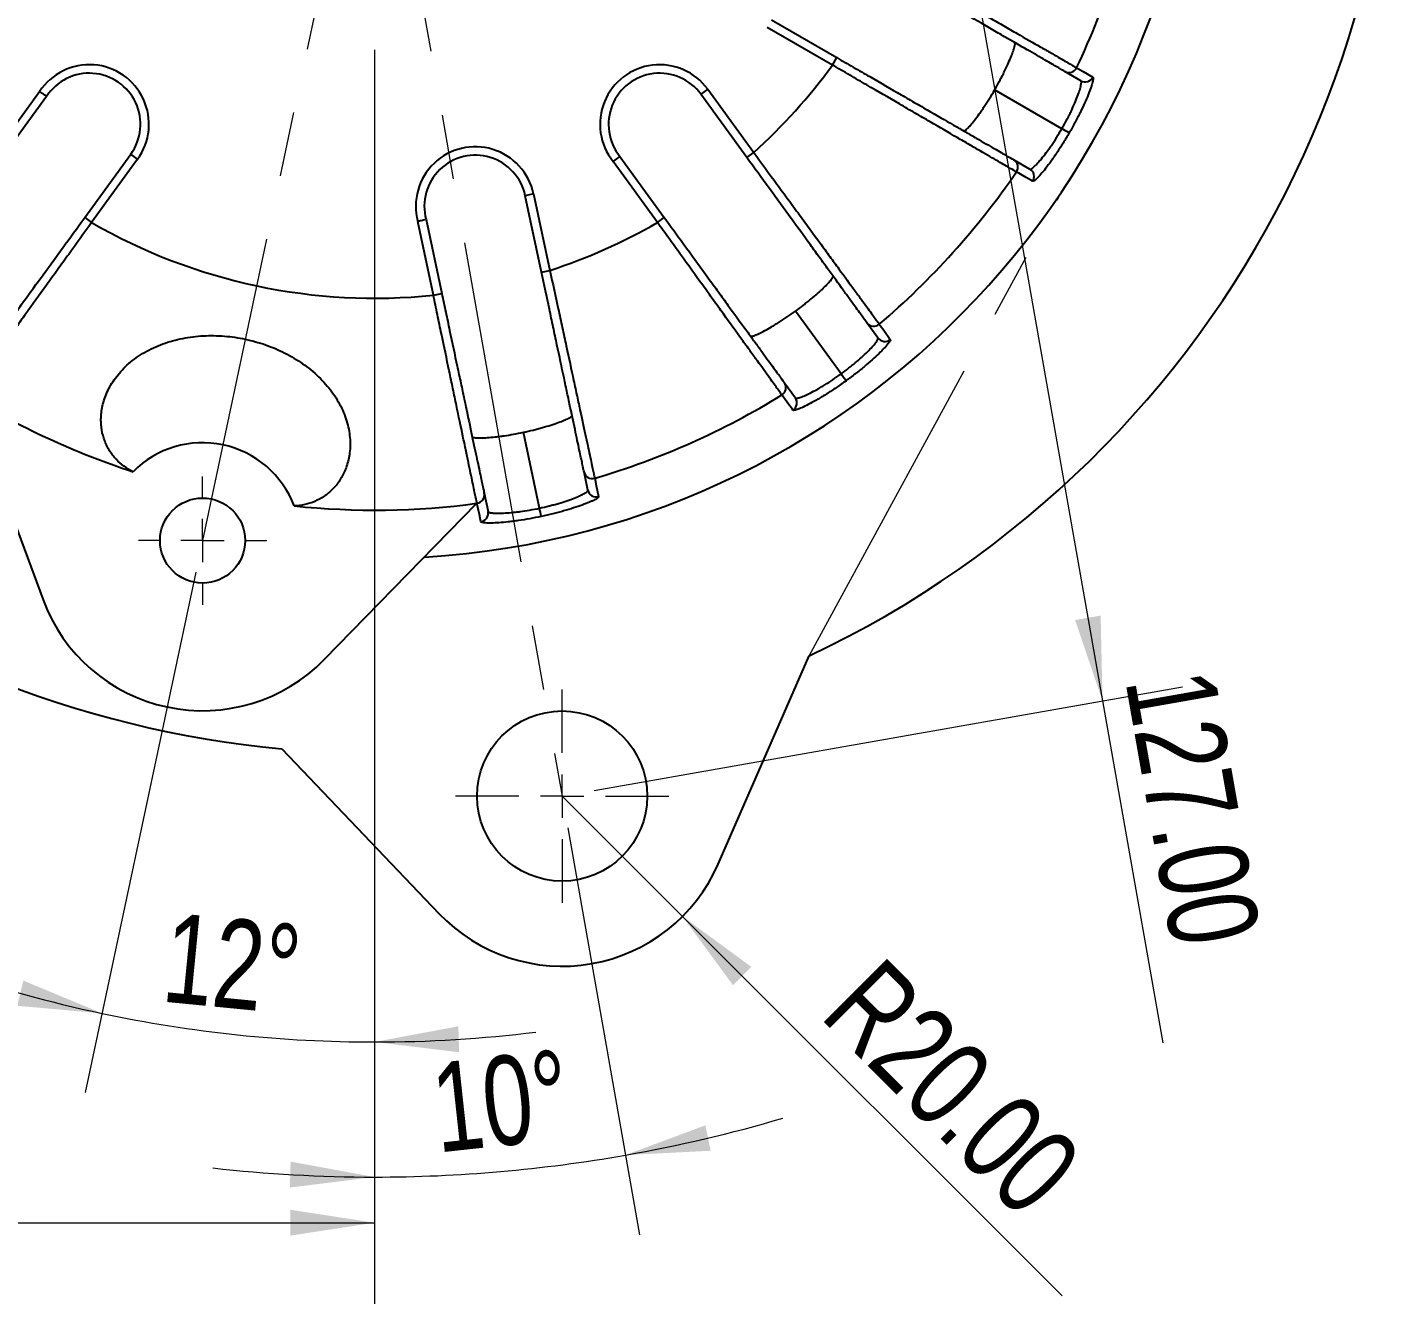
# Model space of a CAD drawing. Header units: millimetres. Extents: x 2 to 418, y 2 to 295.
# Drawn here: x 118.1 to 171.7, y 151.1 to 201.2 of the extents above; entities that cross this region are included whole.
import ezdxf

# ---------------------------------------------------------------- set-up
doc = ezdxf.new("R2010")
doc.units = ezdxf.units.MM
doc.linetypes.add('CENTERX2', pattern=[20.32, 12.7, -2.54, 2.54, -2.54])
doc.styles.add('SLDTEXTSTYLE0', font='TXT', dxfattribs={"width": 0.75})
doc.dimstyles.new('SLDDIMSTYLE0', dxfattribs={"dimtxt": 3.5, "dimasz": 3.302, "dimexe": 0, "dimexo": 0.0625, "dimgap": 0.875, "dimtad": 1, "dimdec": 4, "dimlfac": 3, "dimzin": 12, "dimdsep": 46, "dimtxsty": 'SLDTEXTSTYLE0', "dimsah": 1, "dimcen": 0.09, "dimazin": 3, "dimtfac": 1, "dimtofl": 0, "dimtmove": 0, "dimatfit": 3, "dimfxl": 0, "dimfrac": 2, "dimtolj": 1, "dimtzin": 12, "dimarcsym": 0})
doc.dimstyles.new('SLDDIMSTYLE2', dxfattribs={"dimtxt": 3.5, "dimasz": 3.302, "dimexe": 0, "dimexo": 0.0625, "dimgap": 0.875, "dimtad": 1, "dimlfac": 3, "dimrnd": 1e-09, "dimzin": 4, "dimdsep": 46, "dimtxsty": 'SLDTEXTSTYLE0', "dimsah": 1, "dimcen": 0.09, "dimadec": 0, "dimazin": 1, "dimtfac": 1, "dimtofl": 0, "dimtmove": 0, "dimatfit": 3, "dimfxl": 0, "dimfrac": 2, "dimtolj": 1, "dimtzin": 12, "dimarcsym": 0})
doc.dimstyles.new('SLDDIMSTYLE4', dxfattribs={"dimtxt": 3.5, "dimasz": 3.302, "dimexe": 0, "dimexo": 0.0625, "dimgap": 0.875, "dimtad": 1, "dimlfac": 3, "dimrnd": 1e-09, "dimzin": 4, "dimdsep": 46, "dimtxsty": 'SLDTEXTSTYLE0', "dimsah": 1, "dimcen": 0, "dimadec": 0, "dimazin": 1, "dimtfac": 1, "dimtofl": 0, "dimtmove": 0, "dimatfit": 3, "dimfxl": 0, "dimfrac": 2, "dimtolj": 1, "dimtzin": 12, "dimarcsym": 0})

# ---------------------------------------------------------------- blocks, each defined once
blk = doc.blocks.new('_D_1')
at = {"color": 7, "linetype": 'Continuous', "lineweight": 0}
for p, q in [((131.662, 200.304), (131.662, 158.255)), ((124.665, 179.832), (120.331, 159.446))]:
    blk.add_line(p, q, dxfattribs=at)
at = {"color": 7, "linetype": 'Continuous', "lineweight": 18}
for start, end in [(250.9228, 258), (258, 270), (270, 277.0772)]:
    blk.add_arc((131.662, 212.754), 51.325, start, end, dxfattribs=at)
for points in [[(120.991, 162.551), (117.907, 163.834), (117.664, 162.848)], [(131.662, 161.43), (134.979, 161.028), (134.946, 162.043)]]:
    blk.add_solid(points, dxfattribs=at)
at = {"color": 7, "linetype": 'Continuous', "lineweight": 18, "insert": (123.616, 166.504), "char_height": 3.5, "attachment_point": 1, "rotation": 354.4299, "style": 'SLDTEXTSTYLE0'}
blk.add_mtext('12°', dxfattribs=at)
blk = doc.blocks.new('_D_2')
at = {"color": 7, "linetype": 'Continuous', "lineweight": 0}
for p, q in [((131.662, 200.304), (131.662, 152.963)), ((139.234, 169.813), (142.045, 153.871))]:
    blk.add_line(p, q, dxfattribs=at)
at = {"color": 7, "linetype": 'Continuous', "lineweight": 18}
for start, end in [(280, 286.4176), (270, 280), (263.5824, 270)]:
    blk.add_arc((131.662, 212.754), 56.616, start, end, dxfattribs=at)
for points in [[(141.494, 156.998), (144.83, 157.169), (144.625, 158.164)], [(131.662, 156.138), (128.377, 156.742), (128.347, 155.726)]]:
    blk.add_solid(points, dxfattribs=at)
at = {"color": 7, "linetype": 'Continuous', "lineweight": 18, "insert": (133.775, 160.574), "char_height": 3.5, "attachment_point": 1, "rotation": 6.183, "style": 'SLDTEXTSTYLE0'}
blk.add_mtext('10°', dxfattribs=at)
blk = doc.blocks.new('_D_4')
at = {"color": 7, "linetype": 'Continuous', "lineweight": 0}
for p, q in [((132.913, 212.975), (155.956, 217.038)), ((152.829, 216.486), (160.18, 174.796)), ((140.264, 171.285), (163.307, 175.348)), ((160.18, 174.796), (162.542, 161.399))]:
    blk.add_line(p, q, dxfattribs=at)
at = {"color": 7, "linetype": 'Continuous', "lineweight": 18}
for points in [[(152.829, 216.486), (152.902, 213.146), (153.903, 213.323)], [(160.18, 174.796), (160.107, 178.136), (159.106, 177.96)]]:
    blk.add_solid(points, dxfattribs=at)
at = {"color": 7, "linetype": 'Continuous', "lineweight": 18, "insert": (164.516, 176.19), "char_height": 3.5, "attachment_point": 1, "rotation": 280, "style": 'SLDTEXTSTYLE0'}
blk.add_mtext('127.00', dxfattribs=at)
blk = doc.blocks.new('_D_9')
at = {"color": 7, "linetype": 'Continuous', "lineweight": 0}
for q in [(131.662, 212.754), (76.062, 168.284)]:
    blk.add_line((100.425, 187.77), q, dxfattribs=at)
at = {"color": 7, "linetype": 'Continuous', "lineweight": 18}
blk.add_solid([(100.425, 187.77), (97.529, 186.104), (98.164, 185.311)], dxfattribs=at)
at = {"color": 7, "linetype": 'Continuous', "lineweight": 18, "insert": (73.246, 171.805), "char_height": 3.5, "attachment_point": 1, "rotation": 38.6535, "style": 'SLDTEXTSTYLE0'}
blk.add_mtext('R120.00', dxfattribs=at)
blk = doc.blocks.new('_D_11')
at = {"color": 7, "linetype": 'Continuous', "lineweight": 0}
for p, q in [((64.996, 207.304), (64.996, 151.174)), ((131.662, 200.304), (131.662, 151.174)), ((64.996, 154.349), (131.662, 154.349))]:
    blk.add_line(p, q, dxfattribs=at)
at = {"color": 7, "linetype": 'Continuous', "lineweight": 18}
for points in [[(64.996, 154.349), (68.298, 153.841), (68.298, 154.857)], [(131.662, 154.349), (128.36, 154.857), (128.36, 153.841)]]:
    blk.add_solid(points, dxfattribs=at)
at = {"color": 7, "linetype": 'Continuous', "lineweight": 18, "insert": (80.815, 158.861), "char_height": 3.5, "attachment_point": 1, "style": 'SLDTEXTSTYLE0'}
blk.add_mtext('200.00', dxfattribs=at)
blk = doc.blocks.new('_D_12')
at = {"color": 7, "linetype": 'Continuous', "lineweight": 0}
for q in [(139.014, 171.064), (158.596, 151.481)]:
    blk.add_line((143.728, 166.35), q, dxfattribs=at)
at = {"color": 7, "linetype": 'Continuous', "lineweight": 18}
blk.add_solid([(143.728, 166.35), (145.703, 163.656), (146.422, 164.374)], dxfattribs=at)
at = {"color": 7, "linetype": 'Continuous', "lineweight": 18, "insert": (151.536, 164.887), "char_height": 3.5, "attachment_point": 1, "rotation": 315, "style": 'SLDTEXTSTYLE0'}
blk.add_mtext('R20.00', dxfattribs=at)
blk = doc.blocks.new('SW_CENTERMARKSYMBOL_3')
at = {"color": 0, "linetype": 'Continuous', "lineweight": 18}
for p, q in [((0, 1.693), (0, 2.513)), ((0, 0), (0, 0.847)), ((-1.693, 0), (-2.513, 0)), ((0, 0), (-0.847, 0)), ((0, 0), (0, -0.847)), ((0, 0), (0.847, 0)), ((1.693, 0), (2.513, 0)), ((0, -1.693), (0, -2.513))]:
    blk.add_line(p, q, dxfattribs=at)
blk = doc.blocks.new('SW_CENTERMARKSYMBOL_4')
at = {"color": 0, "linetype": 'Continuous', "lineweight": 18}
for p, q in [((0, 1.693), (0, 4.18)), ((0, 0), (0, 0.847)), ((-1.693, 0), (-4.18, 0)), ((0, 0), (-0.847, 0)), ((0, 0), (0, -0.847)), ((0, 0), (0.847, 0)), ((1.693, 0), (4.18, 0)), ((0, -1.693), (0, -4.18))]:
    blk.add_line(p, q, dxfattribs=at)

msp = doc.modelspace()

# ---------------------------------------------------------------- linework, layer by layer
at = {"color": 7, "linetype": 'CENTERX2', "lineweight": 18}
for p, q in [((131.662427, 212.754186), (124.928631, 181.074166)), ((131.662427, 212.754186), (139.013533, 171.063991)), ((148.69256, 176.560615), (158.598035, 194.769728))]:
    msp.add_line(p, q, dxfattribs=at)
at = {"color": 7, "linetype": 'Continuous', "lineweight": 25}
for p, q in [((149.603872, 199.704512), (147.048892, 201.17963)), ((147.208337, 201.472475), (149.770539, 199.993187)), ((149.603872, 199.704512), (149.770539, 199.993187)), ((159.334612, 199.087044), (158.69904, 199.453992)), ((116.808848, 196.275089), (118.542954, 198.661881)), ((118.817528, 198.472699), (117.078521, 196.07916)), ((144.718053, 198.754362), (144.448381, 198.558434)), ((146.248355, 196.080982), (144.448381, 198.558434)), ((144.718053, 198.754362), (146.518027, 196.276911)), ((158.58784, 197.208792), (155.954584, 198.729103)), ((120.312568, 193.729841), (122.112541, 196.207293)), ((122.382214, 196.011364), (122.112541, 196.207293)), ((146.248355, 196.080982), (146.518027, 196.276911)), ((122.382214, 196.011364), (120.58224, 193.533913)), ((142.744972, 193.535272), (141.010866, 195.922064)), ((141.275637, 196.124739), (143.014644, 193.731201)), ((156.700575, 195.992129), (157.336143, 195.625183)), ((137.895094, 194.654509), (137.569045, 194.585205)), ((138.205732, 191.589825), (137.569045, 194.585205)), ((137.895094, 194.654509), (138.531781, 191.659129)), ((120.312568, 193.729841), (120.58224, 193.533913)), ((133.969799, 190.689157), (133.35641, 193.574925)), ((133.680726, 193.652386), (134.295848, 190.758461)), ((142.744972, 193.535272), (143.014644, 193.731201)), ((138.205732, 191.589825), (138.531781, 191.659129)), ((133.969799, 190.689157), (134.295848, 190.758461)), ((149.937134, 187.60121), (148.149901, 190.061125)), ((151.383299, 189.013339), (150.951925, 189.607073)), ((147.71817, 187.257353), (148.149541, 186.663622)), ((115.704859, 186.77706), (118.677573, 178.757116)), ((138.126566, 182.342806), (137.494385, 185.316983)), ((140.022067, 183.044642), (139.869482, 183.7625)), ((135.959582, 182.931211), (136.112166, 182.213357)), ((129.695905, 176.413958), (135.677262, 182.532734)), ((145.12194, 168.393446), (148.69256, 176.560615)), ((128.038268, 172.918706), (134.186889, 166.465301))]:
    msp.add_line(p, q, dxfattribs=at)
at = {"color": 7, "linetype": 'Continuous', "lineweight": 25, "flags": 128}
for points in [[(159.165268, 199.599384), (159.215716, 199.570201), (159.417503, 199.453474), (159.800577, 199.231886)], [(157.443705, 195.149249), (157.393216, 195.178345), (157.191253, 195.294728), (156.807792, 195.515691)], [(151.436983, 189.550263), (151.471199, 189.503084), (151.608063, 189.314374), (151.867891, 188.956134)], [(148.054223, 186.185086), (148.019933, 186.232202), (147.882768, 186.420669), (147.622334, 186.778496)], [(140.289497, 183.513312), (140.301566, 183.456294), (140.349842, 183.228232), (140.441497, 182.795281)], [(135.830451, 181.814961), (135.81829, 181.87195), (135.76964, 182.099914), (135.677262, 182.532734)]]:
    msp.add_lwpolyline(points, dxfattribs=at)
at = {"color": 7, "linetype": 'Continuous', "lineweight": 25}
for centre, radius in [((124.928631, 181.074166), 1.666667), ((139.013533, 171.063991), 3.333333)]:
    msp.add_circle(centre, radius, dxfattribs=at)
for centre, radius, start, end in [((131.662427, 212.754186), 40, 295.1983552, 163.0284348), ((131.662427, 212.754186), 32.387771, 273.4604216, 2.5425016), ((131.662427, 212.754186), 30.486966, 334.437883, 349.5672745), ((131.662427, 212.754186), 40, 196.9715652, 264.8016448), ((120.494507, 197.382863), 2.333333, 324, 146.7597894), ((142.830347, 197.382863), 2.333333, 36, 218.7597894), ((131.662427, 212.754186), 22.185343, 312.0372228, 323.9698053), ((158.864833, 199.742565), 0.332809, 240.1214793, 334.5185502), ((120.494507, 197.382863), 2, 324, 146.9809613), ((142.830347, 197.382863), 2, 36, 218.9809613), ((159.500406, 199.375614), 0.332807, 240.1211747, 334.4138849), ((121.476962, 132.5988), 74.509518, 59.87232541, 60.12767448), ((135.612749, 194.169382), 2.333333, 12, 194.7597894), ((135.612749, 194.169382), 2, 12, 194.9809613), ((156.53356, 195.704261), 0.332809, 325.4865741, 59.8785356), ((131.662427, 212.754186), 30.486966, 310.437883, 325.5672745), ((157.16913, 195.337317), 0.332807, 325.5911173, 59.8788398), ((131.662427, 212.754186), 22.185343, 240.0372228, 275.9698053), ((131.662427, 212.754186), 22.185343, 288.0372228, 299.9698053), ((151.220759, 189.803264), 0.332809, 216.1214793, 310.5185502), ((151.652131, 189.209527), 0.332807, 216.1211747, 310.4138849), ((89.755409, 143.6714), 74.509518, 35.87232541, 36.12767448), ((147.448508, 187.062304), 0.332809, 301.4865741, 35.8785356), ((131.662427, 212.754186), 30.486966, 238.437883, 251.9273908), ((131.662427, 212.754186), 30.486966, 286.437883, 301.5672745), ((147.879881, 186.468573), 0.332807, 301.5911173, 35.8788398), ((124.928631, 181.074166), 3.833333, 20.7170022, 135.2829978), ((140.194871, 183.832385), 0.332809, 192.1214793, 286.5185502), ((135.633899, 182.862706), 0.332809, 277.4865741, 11.8785356), ((140.347454, 183.114525), 0.332807, 192.1211747, 286.4138849), ((131.662427, 212.754186), 30.486966, 264.0726092, 277.5672745), ((65.27996, 166.68904), 74.509518, 11.87232541, 12.12767448), ((135.786487, 182.144851), 0.332807, 277.5911173, 11.8788398), ((124.928631, 181.074166), 6.666667, 200.3379921, 315.6506691), ((139.013533, 171.063991), 6.666667, 223.6145568, 336.3854432)]:
    msp.add_arc(centre, radius, start, end, dxfattribs=at)
for points, knots in [([(151.935605, 203.743763), (152.387644, 203.485295), (152.832543, 203.230742), (153.489626, 202.854595), (153.706932, 202.730166), (154.030263, 202.544984), (154.137602, 202.483501), (154.351386, 202.361032), (154.457803, 202.300063), (154.98208, 201.999659), (155.38122, 201.770858), (155.950223, 201.444586), (156.134908, 201.338668), (156.404259, 201.184172), (156.492989, 201.133275), (156.666388, 201.033802), (156.7511, 200.985202), (157.164892, 200.747794), (157.464924, 200.575607), (157.868761, 200.343811), (157.995726, 200.270928), (158.233174, 200.134613), (158.341982, 200.072144), (158.639629, 199.901247), (158.79993, 199.809194), (158.982522, 199.704337), (159.033783, 199.674898), (159.115223, 199.628126), (159.145533, 199.610719), (159.165268, 199.599384)], [0, 0, 0, 0, 0.125, 0.125, 0.1875, 0.1875, 0.21875, 0.21875, 0.25, 0.25, 0.375, 0.375, 0.4375, 0.4375, 0.46875, 0.46875, 0.5, 0.5, 0.625, 0.625, 0.6875, 0.6875, 0.75, 0.75, 0.875, 0.875, 0.9375, 0.9375, 1, 1, 1, 1]), ([(158.69904, 199.453992), (158.680111, 199.46492), (158.65112, 199.481658), (158.573121, 199.526691), (158.523964, 199.555072), (158.348889, 199.656151), (158.19517, 199.744901), (157.909737, 199.909696), (157.805394, 199.969939), (157.577688, 200.101404), (157.455932, 200.1717), (157.068672, 200.395285), (156.780965, 200.561393), (156.3842, 200.790465), (156.302976, 200.83736), (156.136717, 200.933349), (156.051644, 200.982467), (155.793397, 201.131566), (155.616333, 201.233793), (155.070837, 201.548736), (154.688219, 201.76964), (154.085208, 202.117789), (153.879239, 202.236705), (153.466086, 202.475239), (153.257844, 202.595468), (152.628211, 202.958986), (152.201957, 203.205084), (151.768938, 203.455088)], [0, 0, 0, 0, 0.0625, 0.0625, 0.125, 0.125, 0.25, 0.25, 0.3125, 0.3125, 0.375, 0.375, 0.5, 0.5, 0.53125, 0.53125, 0.5625, 0.5625, 0.625, 0.625, 0.75, 0.75, 0.8125, 0.8125, 0.875, 0.875, 1, 1, 1, 1]), ([(155.954584, 198.729103), (156.020852, 198.843883), (156.084191, 198.957748), (156.175057, 199.127195), (156.204652, 199.18345), (156.262451, 199.295479), (156.290698, 199.351356), (156.371533, 199.514541), (156.420897, 199.618684), (156.511059, 199.817581), (156.551885, 199.912539), (156.621822, 200.084589), (156.65147, 200.162829), (156.700319, 200.303102), (156.718971, 200.363629), (156.744792, 200.463626), (156.752112, 200.503713), (156.755112, 200.561375), (156.75086, 200.578774), (156.740833, 200.584563)], [0, 0, 0, 0, 0.125, 0.125, 0.1875, 0.1875, 0.25, 0.25, 0.375, 0.375, 0.5, 0.5, 0.625, 0.625, 0.75, 0.75, 0.875, 0.875, 1, 1, 1, 1]), ([(149.770539, 199.993187), (149.987027, 199.868197), (150.202829, 199.743604), (150.633068, 199.495205), (150.848021, 199.371102), (151.48192, 199.005121), (151.892634, 198.767994), (152.491104, 198.422468), (152.687642, 198.308997), (153.074621, 198.085574), (153.263298, 197.976641), (153.809747, 197.661149), (154.150486, 197.464423), (154.546795, 197.235614), (154.624564, 197.190714), (154.777065, 197.102668), (154.851933, 197.059442), (155.069734, 196.933695), (155.206518, 196.854723), (155.592292, 196.631996), (155.81691, 196.502313), (156.103798, 196.336678), (156.191018, 196.286322), (156.344937, 196.197457), (156.41218, 196.158633), (156.585267, 196.058702), (156.662722, 196.013983), (156.700575, 195.992129)], [0, 0, 0, 0, 0.0625, 0.0625, 0.125, 0.125, 0.25, 0.25, 0.3125, 0.3125, 0.375, 0.375, 0.5, 0.5, 0.53125, 0.53125, 0.5625, 0.5625, 0.625, 0.625, 0.75, 0.75, 0.8125, 0.8125, 0.875, 0.875, 1, 1, 1, 1]), ([(156.807792, 195.515691), (156.768431, 195.538536), (156.6879, 195.585274), (156.507949, 195.689724), (156.43804, 195.730302), (156.278023, 195.823189), (156.18735, 195.875826), (155.889096, 196.048975), (155.655585, 196.184552), (155.254552, 196.41744), (155.112359, 196.500021), (154.885954, 196.631525), (154.808126, 196.676732), (154.649596, 196.768822), (154.568752, 196.815787), (154.156781, 197.055129), (153.802591, 197.260948), (153.234607, 197.591115), (153.038509, 197.705124), (152.636283, 197.939017), (152.432009, 198.057823), (151.81001, 198.419655), (151.383184, 198.668048), (150.724494, 199.051578), (150.501224, 199.181613), (150.053635, 199.44237), (149.828777, 199.573406), (149.603872, 199.704512)], [0, 0, 0, 0, 0.125, 0.125, 0.1875, 0.1875, 0.25, 0.25, 0.375, 0.375, 0.4375, 0.4375, 0.46875, 0.46875, 0.5, 0.5, 0.625, 0.625, 0.6875, 0.6875, 0.75, 0.75, 0.875, 0.875, 0.9375, 0.9375, 1, 1, 1, 1]), ([(158.58784, 197.208792), (158.654207, 197.323743), (158.717273, 197.437959), (158.807219, 197.608185), (158.836421, 197.664741), (158.893266, 197.777457), (158.920946, 197.833713), (158.999864, 197.998096), (159.047663, 198.103148), (159.134236, 198.304052), (159.173016, 198.400093), (159.238692, 198.574387), (159.266109, 198.653802), (159.310401, 198.796495), (159.32677, 198.85823), (159.348207, 198.960623), (159.353396, 199.001904), (159.352404, 199.061827), (159.346315, 199.080287), (159.334612, 199.087044)], [0, 0, 0, 0, 0.125, 0.125, 0.1875, 0.1875, 0.25, 0.25, 0.375, 0.375, 0.5, 0.5, 0.625, 0.625, 0.75, 0.75, 0.875, 0.875, 1, 1, 1, 1]), ([(159.800577, 199.231886), (159.812339, 199.225082), (159.817265, 199.204408), (159.814452, 199.152945), (159.811779, 199.132325), (159.803096, 199.085069), (159.791076, 199.031648), (159.772411, 198.966175), (159.750329, 198.894642), (159.737504, 198.855625), (159.694182, 198.730842), (159.659175, 198.63815), (159.576711, 198.434614), (159.528629, 198.322441), (159.422607, 198.087922), (159.364601, 197.965261), (159.269686, 197.773293), (159.236536, 197.707613), (159.168735, 197.576012), (159.13402, 197.509946), (159.027433, 197.311), (158.95314, 197.17738), (158.875417, 197.042759)], [0, 0, 0, 0, 0.125, 0.125, 0.1875, 0.1875, 0.25, 0.3125, 0.3125, 0.375, 0.375, 0.5, 0.5, 0.625, 0.625, 0.75, 0.75, 0.8125, 0.8125, 0.875, 0.875, 1, 1, 1, 1]), ([(118.817528, 198.472699), (118.817528, 198.472699), (118.810386, 198.477609), (118.782826, 198.496563), (118.762433, 198.510592), (118.711793, 198.545454), (118.681184, 198.566537), (118.615172, 198.612043), (118.578677, 198.637221), (118.542954, 198.661881)], [0, 0, 0, 0, 0.25, 0.25, 0.5, 0.5, 0.75, 0.75, 1, 1, 1, 1]), ([(154.742355, 197.122708), (154.752375, 197.116923), (154.769494, 197.12196), (154.805277, 197.14507), (154.8189, 197.155386), (154.849581, 197.181368), (154.866719, 197.197124), (154.922195, 197.251531), (154.96481, 197.297433), (155.06081, 197.408527), (155.11469, 197.474408), (155.228564, 197.620736), (155.288966, 197.701603), (155.384568, 197.834959), (155.417343, 197.881544), (155.483084, 197.976764), (155.516224, 198.025639), (155.61638, 198.17604), (155.684387, 198.281739), (155.821045, 198.502023), (155.888351, 198.614417), (155.954584, 198.729103)], [0, 0, 0, 0, 0.125, 0.125, 0.1875, 0.1875, 0.25, 0.25, 0.375, 0.375, 0.5, 0.5, 0.625, 0.625, 0.6875, 0.6875, 0.75, 0.75, 0.875, 0.875, 1, 1, 1, 1]), ([(157.336143, 195.625183), (157.347837, 195.618432), (157.366784, 195.622414), (157.405499, 195.643803), (157.420132, 195.653522), (157.452887, 195.678265), (157.471094, 195.693374), (157.529788, 195.745823), (157.574578, 195.790378), (157.674909, 195.898752), (157.73096, 195.963252), (157.848913, 196.107018), (157.911241, 196.186684), (158.009495, 196.318433), (158.04312, 196.364522), (158.110434, 196.45885), (158.144302, 196.507323), (158.246447, 196.656666), (158.315529, 196.761848), (158.45375, 196.981599), (158.521505, 197.093938), (158.58784, 197.208792)], [0, 0, 0, 0, 0.125, 0.125, 0.1875, 0.1875, 0.25, 0.25, 0.375, 0.375, 0.5, 0.5, 0.625, 0.625, 0.6875, 0.6875, 0.75, 0.75, 0.875, 0.875, 1, 1, 1, 1]), ([(158.875417, 197.042759), (158.797726, 196.908227), (158.718727, 196.776363), (158.558235, 196.517872), (158.478239, 196.393691), (158.360319, 196.216895), (158.321279, 196.15942), (158.243794, 196.047401), (158.205141, 195.992571), (158.09223, 195.835404), (158.020788, 195.739976), (157.885942, 195.567102), (157.822025, 195.48912), (157.707995, 195.357412), (157.65733, 195.302911), (157.591355, 195.238217), (157.570963, 195.219457), (157.534463, 195.18849), (157.518264, 195.176182), (157.475754, 195.148566), (157.455472, 195.142468), (157.443705, 195.149249)], [0, 0, 0, 0, 0.125, 0.125, 0.25, 0.25, 0.3125, 0.3125, 0.375, 0.375, 0.5, 0.5, 0.625, 0.625, 0.75, 0.75, 0.8125, 0.8125, 0.875, 0.875, 1, 1, 1, 1]), ([(146.518027, 196.276911), (146.825857, 195.856927), (147.128757, 195.443425), (147.57604, 194.832538), (147.723948, 194.63048), (147.944006, 194.329798), (148.017057, 194.229971), (148.162545, 194.031137), (148.234964, 193.932154), (148.59173, 193.44448), (148.863301, 193.073114), (149.250404, 192.543616), (149.376042, 192.371737), (149.559267, 192.121043), (149.619624, 192.038456), (149.737573, 191.877055), (149.795193, 191.798202), (150.076648, 191.413014), (150.280706, 191.13368), (150.55535, 190.757668), (150.641694, 190.639445), (150.80317, 190.418336), (150.877162, 190.317011), (151.079566, 190.039825), (151.188568, 189.890531), (151.312724, 189.720472), (151.347579, 189.672728), (151.402955, 189.596876), (151.423564, 189.568645), (151.436983, 189.550263)], [0, 0, 0, 0, 0.125, 0.125, 0.1875, 0.1875, 0.21875, 0.21875, 0.25, 0.25, 0.375, 0.375, 0.4375, 0.4375, 0.46875, 0.46875, 0.5, 0.5, 0.625, 0.625, 0.6875, 0.6875, 0.75, 0.75, 0.875, 0.875, 0.9375, 0.9375, 1, 1, 1, 1]), ([(141.275637, 196.124739), (141.275637, 196.124739), (141.26876, 196.119463), (141.242217, 196.09911), (141.222573, 196.08405), (141.173768, 196.046661), (141.144258, 196.024065), (141.080581, 195.975347), (141.045358, 195.948418), (141.010866, 195.922064)], [0, 0, 0, 0, 0.25, 0.25, 0.5, 0.5, 0.75, 0.75, 1, 1, 1, 1]), ([(150.951925, 189.607073), (150.939078, 189.624756), (150.919401, 189.651838), (150.866462, 189.724703), (150.833098, 189.770624), (150.714273, 189.934174), (150.609941, 190.077775), (150.416213, 190.344417), (150.345393, 190.441892), (150.190846, 190.654609), (150.108208, 190.76835), (149.845368, 191.130118), (149.650098, 191.398885), (149.380807, 191.769532), (149.325679, 191.84541), (149.212836, 192.000724), (149.155095, 192.080197), (148.979819, 192.321444), (148.859643, 192.486852), (148.489406, 192.99644), (148.229718, 193.35387), (147.820444, 193.917187), (147.680649, 194.109598), (147.400236, 194.495554), (147.258899, 194.690088), (146.831557, 195.278273), (146.542251, 195.676468), (146.248355, 196.080982)], [0, 0, 0, 0, 0.0625, 0.0625, 0.125, 0.125, 0.25, 0.25, 0.3125, 0.3125, 0.375, 0.375, 0.5, 0.5, 0.53125, 0.53125, 0.5625, 0.5625, 0.625, 0.625, 0.75, 0.75, 0.8125, 0.8125, 0.875, 0.875, 1, 1, 1, 1]), ([(115.608997, 187.255932), (115.621844, 187.273615), (115.641521, 187.300697), (115.69446, 187.373562), (115.727824, 187.419483), (115.84665, 187.583033), (115.950982, 187.726634), (116.144709, 187.993276), (116.215529, 188.090751), (116.370076, 188.303468), (116.452714, 188.417209), (116.715554, 188.778977), (116.910825, 189.047744), (117.180116, 189.418391), (117.235244, 189.494269), (117.348086, 189.649583), (117.405827, 189.729056), (117.581103, 189.970303), (117.701279, 190.135711), (118.071516, 190.645299), (118.331205, 191.002729), (118.740478, 191.566046), (118.880273, 191.758457), (119.160686, 192.144413), (119.302024, 192.338947), (119.729365, 192.927132), (120.018671, 193.325327), (120.312568, 193.729841)], [0, 0, 0, 0, 0.0625, 0.0625, 0.125, 0.125, 0.25, 0.25, 0.3125, 0.3125, 0.375, 0.375, 0.5, 0.5, 0.53125, 0.53125, 0.5625, 0.5625, 0.625, 0.625, 0.75, 0.75, 0.8125, 0.8125, 0.875, 0.875, 1, 1, 1, 1]), ([(120.58224, 193.533913), (120.277937, 193.111367), (119.978274, 192.695514), (119.535504, 192.081348), (119.389042, 191.878239), (119.171077, 191.576036), (119.09871, 191.475712), (118.954566, 191.275901), (118.882807, 191.176439), (118.529247, 190.686435), (118.259978, 190.313398), (117.876016, 189.781616), (117.751374, 189.609015), (117.56957, 189.357288), (117.509676, 189.274365), (117.392622, 189.112313), (117.335435, 189.033146), (117.056074, 188.646437), (116.853469, 188.366047), (116.580729, 187.988651), (116.494974, 187.87), (116.334586, 187.648101), (116.261085, 187.546419), (116.060012, 187.268267), (115.951708, 187.118465), (115.828339, 186.947834), (115.793703, 186.899931), (115.738675, 186.823826), (115.718194, 186.795502), (115.704859, 186.77706)], [0, 0, 0, 0, 0.125, 0.125, 0.1875, 0.1875, 0.21875, 0.21875, 0.25, 0.25, 0.375, 0.375, 0.4375, 0.4375, 0.46875, 0.46875, 0.5, 0.5, 0.625, 0.625, 0.6875, 0.6875, 0.75, 0.75, 0.875, 0.875, 0.9375, 0.9375, 1, 1, 1, 1]), ([(133.680726, 193.652386), (133.680726, 193.652386), (133.672298, 193.650363), (133.639771, 193.642565), (133.6157, 193.636797), (133.555907, 193.622492), (133.519758, 193.613852), (133.44177, 193.595245), (133.398639, 193.584971), (133.35641, 193.574925)], [0, 0, 0, 0, 0.25, 0.25, 0.5, 0.5, 0.75, 0.75, 1, 1, 1, 1]), ([(147.622334, 186.778496), (147.595667, 186.815376), (147.541109, 186.890828), (147.419199, 187.05944), (147.371838, 187.124945), (147.263436, 187.274886), (147.202011, 187.359852), (146.999969, 187.639342), (146.84179, 187.858176), (146.570152, 188.234044), (146.473841, 188.367321), (146.320497, 188.579543), (146.267786, 188.652497), (146.160417, 188.801106), (146.105665, 188.876892), (145.82666, 189.263105), (145.586805, 189.595193), (145.202218, 190.127835), (145.069445, 190.311748), (144.797126, 190.68902), (144.658835, 190.880641), (144.237781, 191.46418), (143.948886, 191.864705), (143.503139, 192.48299), (143.352062, 192.692594), (143.049228, 193.112859), (142.897107, 193.324024), (142.744972, 193.535272)], [0, 0, 0, 0, 0.125, 0.125, 0.1875, 0.1875, 0.25, 0.25, 0.375, 0.375, 0.4375, 0.4375, 0.46875, 0.46875, 0.5, 0.5, 0.625, 0.625, 0.6875, 0.6875, 0.75, 0.75, 0.875, 0.875, 0.9375, 0.9375, 1, 1, 1, 1]), ([(143.014644, 193.731201), (143.161578, 193.528964), (143.308047, 193.327367), (143.600057, 192.925449), (143.745949, 192.724647), (144.176186, 192.132476), (144.454944, 191.748798), (144.861135, 191.189724), (144.994529, 191.006124), (145.257178, 190.644619), (145.385236, 190.468361), (145.75612, 189.957884), (145.987384, 189.639575), (146.256366, 189.269354), (146.309149, 189.196704), (146.412654, 189.054242), (146.463468, 188.984302), (146.611292, 188.780839), (146.70413, 188.653059), (146.965961, 188.29268), (147.118413, 188.082848), (147.313128, 187.814845), (147.372326, 187.733367), (147.476793, 187.58958), (147.522432, 187.526763), (147.639909, 187.36507), (147.692479, 187.292714), (147.71817, 187.257353)], [0, 0, 0, 0, 0.0625, 0.0625, 0.125, 0.125, 0.25, 0.25, 0.3125, 0.3125, 0.375, 0.375, 0.5, 0.5, 0.53125, 0.53125, 0.5625, 0.5625, 0.625, 0.625, 0.75, 0.75, 0.8125, 0.8125, 0.875, 0.875, 1, 1, 1, 1]), ([(139.869482, 183.7625), (139.864937, 183.78388), (139.857977, 183.816624), (139.839251, 183.904721), (139.82745, 183.960243), (139.785419, 184.157984), (139.748514, 184.331605), (139.679989, 184.653992), (139.654939, 184.771845), (139.600272, 185.029031), (139.571041, 185.16655), (139.47807, 185.603948), (139.408998, 185.928903), (139.313745, 186.377036), (139.294245, 186.468777), (139.25433, 186.65656), (139.233906, 186.752648), (139.171907, 187.04433), (139.129398, 187.244318), (138.998438, 187.860438), (138.906581, 188.292592), (138.761812, 188.973673), (138.712364, 189.206309), (138.613176, 189.672952), (138.563182, 189.908155), (138.412023, 190.619305), (138.309689, 191.100745), (138.205732, 191.589825)], [0, 0, 0, 0, 0.0625, 0.0625, 0.125, 0.125, 0.25, 0.25, 0.3125, 0.3125, 0.375, 0.375, 0.5, 0.5, 0.53125, 0.53125, 0.5625, 0.5625, 0.625, 0.625, 0.75, 0.75, 0.8125, 0.8125, 0.875, 0.875, 1, 1, 1, 1]), ([(138.531781, 191.659129), (138.642175, 191.15025), (138.750701, 190.649296), (138.910845, 189.909297), (138.963782, 189.664548), (139.042515, 189.300355), (139.068648, 189.179447), (139.120685, 188.938627), (139.146583, 188.818746), (139.27415, 188.228124), (139.371194, 187.778407), (139.509464, 187.137237), (139.55433, 186.929116), (139.619749, 186.625571), (139.641296, 186.525575), (139.6834, 186.330154), (139.703966, 186.234682), (139.804418, 185.768317), (139.877219, 185.430135), (139.975181, 184.974923), (140.005975, 184.831802), (140.063557, 184.564131), (140.08994, 184.44147), (140.162103, 184.105923), (140.200957, 183.925201), (140.245211, 183.719346), (140.257634, 183.661553), (140.27737, 183.569734), (140.284715, 183.535562), (140.289497, 183.513312)], [0, 0, 0, 0, 0.125, 0.125, 0.1875, 0.1875, 0.21875, 0.21875, 0.25, 0.25, 0.375, 0.375, 0.4375, 0.4375, 0.46875, 0.46875, 0.5, 0.5, 0.625, 0.625, 0.6875, 0.6875, 0.75, 0.75, 0.875, 0.875, 0.9375, 0.9375, 1, 1, 1, 1]), ([(148.149901, 190.061125), (148.257125, 190.139028), (148.361301, 190.217287), (148.513232, 190.335125), (148.563149, 190.374479), (148.661517, 190.453314), (148.71005, 190.492871), (148.850269, 190.609069), (148.937724, 190.684131), (149.10099, 190.82916), (149.17691, 190.899303), (149.310779, 191.028033), (149.369687, 191.08745), (149.471367, 191.195726), (149.513026, 191.243435), (149.577286, 191.324284), (149.600279, 191.357928), (149.626472, 191.409385), (149.629665, 191.427008), (149.622859, 191.436376)], [0, 0, 0, 0, 0.125, 0.125, 0.1875, 0.1875, 0.25, 0.25, 0.375, 0.375, 0.5, 0.5, 0.625, 0.625, 0.75, 0.75, 0.875, 0.875, 1, 1, 1, 1]), ([(135.677262, 182.532734), (135.667901, 182.577271), (135.648749, 182.668391), (135.605959, 182.872011), (135.589337, 182.951116), (135.551293, 183.132185), (135.529737, 183.234789), (135.458842, 183.572294), (135.403346, 183.836546), (135.308072, 184.290404), (135.274296, 184.451331), (135.220527, 184.707577), (135.202046, 184.795663), (135.164405, 184.975095), (135.145211, 185.066599), (135.047415, 185.532904), (134.963369, 185.933838), (134.828675, 186.576857), (134.782185, 186.798873), (134.68686, 187.254291), (134.638464, 187.485593), (134.491159, 188.189941), (134.390148, 188.673342), (134.234417, 189.419475), (134.181655, 189.672407), (134.07594, 190.179512), (134.022859, 190.434294), (133.969799, 190.689157)], [0, 0, 0, 0, 0.125, 0.125, 0.1875, 0.1875, 0.25, 0.25, 0.375, 0.375, 0.4375, 0.4375, 0.46875, 0.46875, 0.5, 0.5, 0.625, 0.625, 0.6875, 0.6875, 0.75, 0.75, 0.875, 0.875, 0.9375, 0.9375, 1, 1, 1, 1]), ([(134.295848, 190.758461), (134.347822, 190.513945), (134.399631, 190.270204), (134.502921, 189.784262), (134.554526, 189.541481), (134.706709, 188.825513), (134.805312, 188.361623), (134.94899, 187.685671), (134.996174, 187.463688), (135.089078, 187.026608), (135.134375, 186.813503), (135.265564, 186.196306), (135.347367, 185.811453), (135.442512, 185.363835), (135.461182, 185.275997), (135.497794, 185.103752), (135.515768, 185.019191), (135.568056, 184.773193), (135.600895, 184.618699), (135.69351, 184.18298), (135.747435, 183.929282), (135.81631, 183.605251), (135.83725, 183.506739), (135.874202, 183.332892), (135.890345, 183.256943), (135.931899, 183.061447), (135.950494, 182.973965), (135.959582, 182.931211)], [0, 0, 0, 0, 0.0625, 0.0625, 0.125, 0.125, 0.25, 0.25, 0.3125, 0.3125, 0.375, 0.375, 0.5, 0.5, 0.53125, 0.53125, 0.5625, 0.5625, 0.625, 0.625, 0.75, 0.75, 0.8125, 0.8125, 0.875, 0.875, 1, 1, 1, 1]), ([(146.389095, 189.086668), (146.395896, 189.077307), (146.413583, 189.074946), (146.455673, 189.081504), (146.472314, 189.085387), (146.510911, 189.096644), (146.532975, 189.104066), (146.605785, 189.131206), (146.663385, 189.155807), (146.796272, 189.218249), (146.87229, 189.25652), (147.035836, 189.34388), (147.123908, 189.393188), (147.265485, 189.47613), (147.314374, 189.505357), (147.413161, 189.565606), (147.463316, 189.596776), (147.615986, 189.693436), (147.721105, 189.762336), (147.935545, 189.907993), (148.042748, 189.983293), (148.149901, 190.061125)], [0, 0, 0, 0, 0.125, 0.125, 0.1875, 0.1875, 0.25, 0.25, 0.375, 0.375, 0.5, 0.5, 0.625, 0.625, 0.6875, 0.6875, 0.75, 0.75, 0.875, 0.875, 1, 1, 1, 1]), ([(122.2047, 183.771321), (121.947135, 183.898846), (121.725595, 184.061372), (121.445081, 184.362163), (121.36043, 184.471922), (121.248364, 184.651702), (121.213548, 184.714137), (121.149963, 184.842821), (121.121094, 184.909221), (121.04373, 185.114572), (121.004407, 185.259654), (120.96684, 185.489724), (120.957904, 185.568493), (120.947967, 185.730278), (120.946986, 185.813611), (120.957297, 186.067576), (120.981587, 186.241712), (121.048472, 186.508945), (121.075865, 186.599028), (121.141937, 186.780981), (121.180845, 186.873308), (121.314844, 187.148994), (121.426393, 187.330127), (121.630796, 187.594549), (121.705133, 187.681469), (121.867189, 187.852161), (121.953781, 187.934699), (122.228228, 188.171598), (122.431419, 188.31606), (122.766367, 188.509794), (122.883365, 188.570599), (123.122009, 188.681616), (123.244255, 188.732212), (123.494206, 188.823794), (123.621911, 188.86478), (123.882507, 188.937207), (124.015941, 188.968726), (124.417234, 189.04773), (124.687418, 189.080331), (125.232139, 189.108832), (125.507121, 189.104679), (126.059267, 189.060069), (126.331424, 189.020089), (126.868281, 188.906454), (127.132979, 188.832798), (127.524199, 188.696007), (127.653652, 188.645941), (127.906469, 188.538414), (128.030352, 188.480784), (128.39432, 188.296288), (128.626788, 188.157889), (128.958739, 187.925792), (129.066583, 187.844324), (129.276198, 187.672686), (129.378026, 187.582357), (129.667001, 187.304057), (129.840104, 187.106975), (130.068647, 186.794919), (130.140015, 186.687461), (130.269532, 186.471026), (130.3277, 186.362208), (130.483262, 186.034669), (130.561793, 185.814869), (130.670908, 185.37586), (130.699774, 185.163679), (130.711107, 184.858435), (130.709539, 184.758779), (130.696487, 184.563789), (130.685003, 184.468979), (130.637855, 184.195659), (130.589516, 184.026734), (130.496919, 183.791702), (130.462677, 183.716431), (130.388034, 183.571913), (130.34748, 183.502454), (130.218785, 183.305216), (130.123604, 183.188102), (129.918563, 182.979736), (129.808679, 182.888506), (129.576531, 182.730552), (129.453826, 182.663664), (129.071746, 182.500522), (128.801692, 182.441973), (128.514098, 182.430217)], [0, 0, 0, 0, 0.0625, 0.0625, 0.09375, 0.09375, 0.109375, 0.109375, 0.125, 0.125, 0.15625, 0.15625, 0.171875, 0.171875, 0.1875, 0.1875, 0.21875, 0.21875, 0.234375, 0.234375, 0.25, 0.25, 0.28125, 0.28125, 0.296875, 0.296875, 0.3125, 0.3125, 0.34375, 0.34375, 0.359375, 0.359375, 0.375, 0.375, 0.390625, 0.390625, 0.40625, 0.40625, 0.4375, 0.4375, 0.46875, 0.46875, 0.5, 0.5, 0.53125, 0.53125, 0.546875, 0.546875, 0.5625, 0.5625, 0.59375, 0.59375, 0.609375, 0.609375, 0.625, 0.625, 0.65625, 0.65625, 0.671875, 0.671875, 0.6875, 0.6875, 0.71875, 0.71875, 0.75, 0.75, 0.765625, 0.765625, 0.78125, 0.78125, 0.8125, 0.8125, 0.828125, 0.828125, 0.84375, 0.84375, 0.875, 0.875, 0.90625, 0.90625, 0.9375, 0.9375, 1, 1, 1, 1]), ([(149.937134, 187.60121), (150.044518, 187.679229), (150.148588, 187.757919), (150.299995, 187.876844), (150.349676, 187.916633), (150.447452, 187.996484), (150.49562, 188.036617), (150.634576, 188.15469), (150.720971, 188.231218), (150.881774, 188.37954), (150.956265, 188.451505), (151.087155, 188.584017), (151.144502, 188.645415), (151.243004, 188.757757), (151.283067, 188.807496), (151.344299, 188.892318), (151.365829, 188.927919), (151.389295, 188.983066), (151.391241, 189.002407), (151.383299, 189.013339)], [0, 0, 0, 0, 0.125, 0.125, 0.1875, 0.1875, 0.25, 0.25, 0.375, 0.375, 0.5, 0.5, 0.625, 0.625, 0.75, 0.75, 0.875, 0.875, 1, 1, 1, 1]), ([(151.867891, 188.956134), (151.875869, 188.945134), (151.87196, 188.924244), (151.848458, 188.878374), (151.837629, 188.860624), (151.810476, 188.820985), (151.777767, 188.777072), (151.734085, 188.724851), (151.684818, 188.668483), (151.657232, 188.638057), (151.566901, 188.541682), (151.49722, 188.471242), (151.339099, 188.318844), (151.249549, 188.235926), (151.057306, 188.064805), (150.954424, 187.976341), (150.789634, 187.839576), (150.732637, 187.793057), (150.61717, 187.70041), (150.558585, 187.654177), (150.380294, 187.515783), (150.258076, 187.423933), (150.132317, 187.332564)], [0, 0, 0, 0, 0.125, 0.125, 0.1875, 0.1875, 0.25, 0.3125, 0.3125, 0.375, 0.375, 0.5, 0.5, 0.625, 0.625, 0.75, 0.75, 0.8125, 0.8125, 0.875, 0.875, 1, 1, 1, 1]), ([(148.149541, 186.663622), (148.157477, 186.652698), (148.176406, 186.64863), (148.220474, 186.652423), (148.237794, 186.65535), (148.277782, 186.664631), (148.30056, 186.671028), (148.375513, 186.69507), (148.434553, 186.717555), (148.570289, 186.775751), (148.647728, 186.811878), (148.813959, 186.895238), (148.903301, 186.942666), (149.046649, 187.023061), (149.096112, 187.051488), (149.195973, 187.110282), (149.246629, 187.14079), (149.400687, 187.235675), (149.506578, 187.303665), (149.722229, 187.448198), (149.829819, 187.523266), (149.937134, 187.60121)], [0, 0, 0, 0, 0.125, 0.125, 0.1875, 0.1875, 0.25, 0.25, 0.375, 0.375, 0.5, 0.5, 0.625, 0.625, 0.6875, 0.6875, 0.75, 0.75, 0.875, 0.875, 1, 1, 1, 1]), ([(150.132317, 187.332564), (150.006624, 187.241262), (149.880821, 187.152929), (149.629067, 186.982065), (149.505477, 186.901157), (149.325843, 186.787608), (149.266801, 186.750981), (149.150452, 186.680162), (149.09284, 186.645794), (148.925765, 186.54814), (148.821685, 186.490021), (148.628183, 186.386939), (148.538074, 186.341696), (148.380332, 186.267756), (148.31188, 186.238573), (148.225294, 186.206307), (148.199035, 186.197463), (148.153095, 186.184019), (148.133291, 186.179364), (148.083224, 186.171426), (148.062215, 186.174105), (148.054223, 186.185086)], [0, 0, 0, 0, 0.125, 0.125, 0.25, 0.25, 0.3125, 0.3125, 0.375, 0.375, 0.5, 0.5, 0.625, 0.625, 0.75, 0.75, 0.8125, 0.8125, 0.875, 0.875, 1, 1, 1, 1]), ([(137.494385, 185.316983), (137.624025, 185.344539), (137.751025, 185.37366), (137.93775, 185.419515), (137.999358, 185.435163), (138.121287, 185.467173), (138.181713, 185.48357), (138.357072, 185.53269), (138.467496, 185.565691), (138.675636, 185.631776), (138.773522, 185.664975), (138.948176, 185.728126), (139.026158, 185.758446), (139.163088, 185.816005), (139.22055, 185.842645), (139.312139, 185.890367), (139.346828, 185.91175), (139.391686, 185.948104), (139.401771, 185.962906), (139.399363, 185.974231)], [0, 0, 0, 0, 0.125, 0.125, 0.1875, 0.1875, 0.25, 0.25, 0.375, 0.375, 0.5, 0.5, 0.625, 0.625, 0.75, 0.75, 0.875, 0.875, 1, 1, 1, 1]), ([(135.489461, 185.142957), (135.491866, 185.131639), (135.507064, 185.122288), (135.548182, 185.11116), (135.564964, 185.107938), (135.604803, 185.102524), (135.627978, 185.10033), (135.705532, 185.095509), (135.768158, 185.094555), (135.914954, 185.097549), (135.999966, 185.101591), (136.184906, 185.114879), (136.285419, 185.124102), (136.448492, 185.142288), (136.505041, 185.149103), (136.619793, 185.163963), (136.67829, 185.172039), (136.857076, 185.198246), (136.981132, 185.218433), (137.236276, 185.264276), (137.364838, 185.289463), (137.494385, 185.316983)], [0, 0, 0, 0, 0.125, 0.125, 0.1875, 0.1875, 0.25, 0.25, 0.375, 0.375, 0.5, 0.5, 0.625, 0.625, 0.6875, 0.6875, 0.75, 0.75, 0.875, 0.875, 1, 1, 1, 1]), ([(138.126566, 182.342806), (138.256399, 182.370403), (138.383478, 182.399961), (138.570166, 182.447022), (138.631735, 182.463164), (138.753536, 182.496342), (138.813864, 182.513414), (138.988831, 182.564761), (139.098883, 182.599532), (139.306113, 182.669627), (139.403434, 182.705071), (139.576906, 182.77289), (139.654268, 182.805655), (139.789947, 182.868219), (139.846777, 182.897363), (139.937215, 182.949947), (139.971365, 182.973713), (140.015232, 183.014547), (140.024876, 183.031424), (140.022067, 183.044642)], [0, 0, 0, 0, 0.125, 0.125, 0.1875, 0.1875, 0.25, 0.25, 0.375, 0.375, 0.5, 0.5, 0.625, 0.625, 0.75, 0.75, 0.875, 0.875, 1, 1, 1, 1]), ([(140.441497, 182.795281), (140.444311, 182.781987), (140.432243, 182.764493), (140.392117, 182.732148), (140.375004, 182.720337), (140.334076, 182.695169), (140.286334, 182.668356), (140.225188, 182.638417), (140.157253, 182.606961), (140.119677, 182.590386), (139.997957, 182.539084), (139.905649, 182.503076), (139.699213, 182.428167), (139.583679, 182.38884), (139.338454, 182.310706), (139.208486, 182.271737), (139.002316, 182.213821), (138.931325, 182.194507), (138.788158, 182.156834), (138.715833, 182.138427), (138.496666, 182.084515), (138.347655, 182.050316), (138.195606, 182.017997)], [0, 0, 0, 0, 0.125, 0.125, 0.1875, 0.1875, 0.25, 0.3125, 0.3125, 0.375, 0.375, 0.5, 0.5, 0.625, 0.625, 0.75, 0.75, 0.8125, 0.8125, 0.875, 0.875, 1, 1, 1, 1]), ([(136.112166, 182.213357), (136.114974, 182.200149), (136.130611, 182.188734), (136.172412, 182.174275), (136.189426, 182.169904), (136.229731, 182.162118), (136.253142, 182.158697), (136.331393, 182.150174), (136.394474, 182.146702), (136.542147, 182.144658), (136.627584, 182.146164), (136.813349, 182.154705), (136.914258, 182.161693), (137.077912, 182.176834), (137.134662, 182.182684), (137.249803, 182.195778), (137.308488, 182.203045), (137.48782, 182.227066), (137.61221, 182.246108), (137.868005, 182.290433), (137.996826, 182.31525), (138.126566, 182.342806)], [0, 0, 0, 0, 0.125, 0.125, 0.1875, 0.1875, 0.25, 0.25, 0.375, 0.375, 0.5, 0.5, 0.625, 0.625, 0.6875, 0.6875, 0.75, 0.75, 0.875, 0.875, 1, 1, 1, 1]), ([(138.195606, 182.017997), (138.043644, 181.985713), (137.892788, 181.956186), (137.593303, 181.902491), (137.44749, 181.878846), (137.237202, 181.848178), (137.168367, 181.838733), (137.033272, 181.821359), (136.966661, 181.813396), (136.774312, 181.79214), (136.65559, 181.781378), (136.436891, 181.765913), (136.33617, 181.761232), (136.161991, 181.757844), (136.087588, 181.759026), (135.995364, 181.764767), (135.967778, 181.767368), (135.920342, 181.773772), (135.900356, 181.777574), (135.851389, 181.790687), (135.833286, 181.801679), (135.830451, 181.814961)], [0, 0, 0, 0, 0.125, 0.125, 0.25, 0.25, 0.3125, 0.3125, 0.375, 0.375, 0.5, 0.5, 0.625, 0.625, 0.75, 0.75, 0.8125, 0.8125, 0.875, 0.875, 1, 1, 1, 1])]:
    msp.add_open_spline(points, degree=3, knots=knots, dxfattribs=at)

# ---------------------------------------------------------------- block references
at = {"color": 7, "linetype": 'Continuous', "lineweight": 0}
for name, p in [('SW_CENTERMARKSYMBOL_3', (124.928631, 181.074166)), ('SW_CENTERMARKSYMBOL_4', (139.013533, 171.063991))]:
    msp.add_blockref(name, p, dxfattribs=at)

# ---------------------------------------------------------------- dimensions: what is measured, and where the dimension line sits
at = {"color": 7, "linetype": 'Continuous', "lineweight": 18}
for base, line1, line2, picture, middle in [((126.297548, 161.710772), ((124.928631, 181.074166), (131.662427, 212.754186)), ((131.662427, 201.574186), (131.662427, 223.934186)), '_D_1', (126.680715, 161.671952)), ((136.596846, 156.353527), ((131.662427, 201.574186), (131.662427, 223.934186)), ((139.013533, 171.063991), (131.662427, 212.754186)), '_D_2', (137.760183, 156.467418))]:
    dim = msp.add_angular_dim_2l(base=base, line1=line1, line2=line2, dimstyle='SLDDIMSTYLE0', dxfattribs=at)
    dim.commit()
    dim.dimension.update_dxf_attribs({"geometry": picture, "text_midpoint": middle, "dimtype": 162})
dim = msp.add_linear_dim(base=(160.180013, 174.796213), p1=(131.662427, 212.754186), p2=(139.013533, 171.063991), angle=280, dimstyle='SLDDIMSTYLE2', dxfattribs=at)
dim.commit()
dim.dimension.update_dxf_attribs({"geometry": '_D_4', "text_midpoint": (161.307429, 168.40232), "dimtype": 160})
for center, mpoint, picture, middle in [((131.662427, 212.754186), (100.424903, 187.76985), '_D_9', (82.674665, 173.572891)), ((139.013533, 171.063991), (143.727579, 166.349946), '_D_12', (153.610116, 156.467428))]:
    dim = msp.add_radius_dim(center=center, mpoint=mpoint, dimstyle='SLDDIMSTYLE4', dxfattribs=at)
    dim.commit()
    dim.dimension.update_dxf_attribs({"geometry": picture, "text_midpoint": middle, "dimtype": 164})
dim = msp.add_linear_dim(base=(131.662427, 154.349175), p1=(64.995761, 208.574186), p2=(131.662427, 201.574186), dimstyle='SLDDIMSTYLE2', dxfattribs=at)
dim.commit()
dim.dimension.update_dxf_attribs({"geometry": '_D_11', "text_midpoint": (87.926463, 154.349175), "dimtype": 160})

doc.saveas('drawing.dxf')
